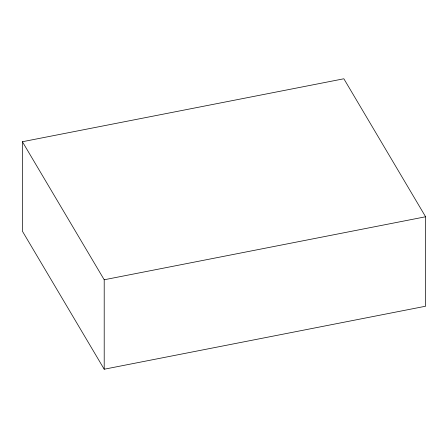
<?xml version="1.0" encoding="UTF-8"?>
<svg xmlns="http://www.w3.org/2000/svg" width="448" height="448" viewBox="0 0 448 448"><rect width="100%" height="100%" fill="white"/><g stroke="black" fill="none" stroke-linecap="round" stroke-linejoin="round"><path stroke-width="0.67" d="M22.4 141.73L343.862 78.775L425.6 216.765L425.6 306.23L104.205 369.225L22.4 231.196L22.4 141.73L104.205 279.765L104.205 369.225M104.205 279.765L425.6 216.765"/></g></svg>
